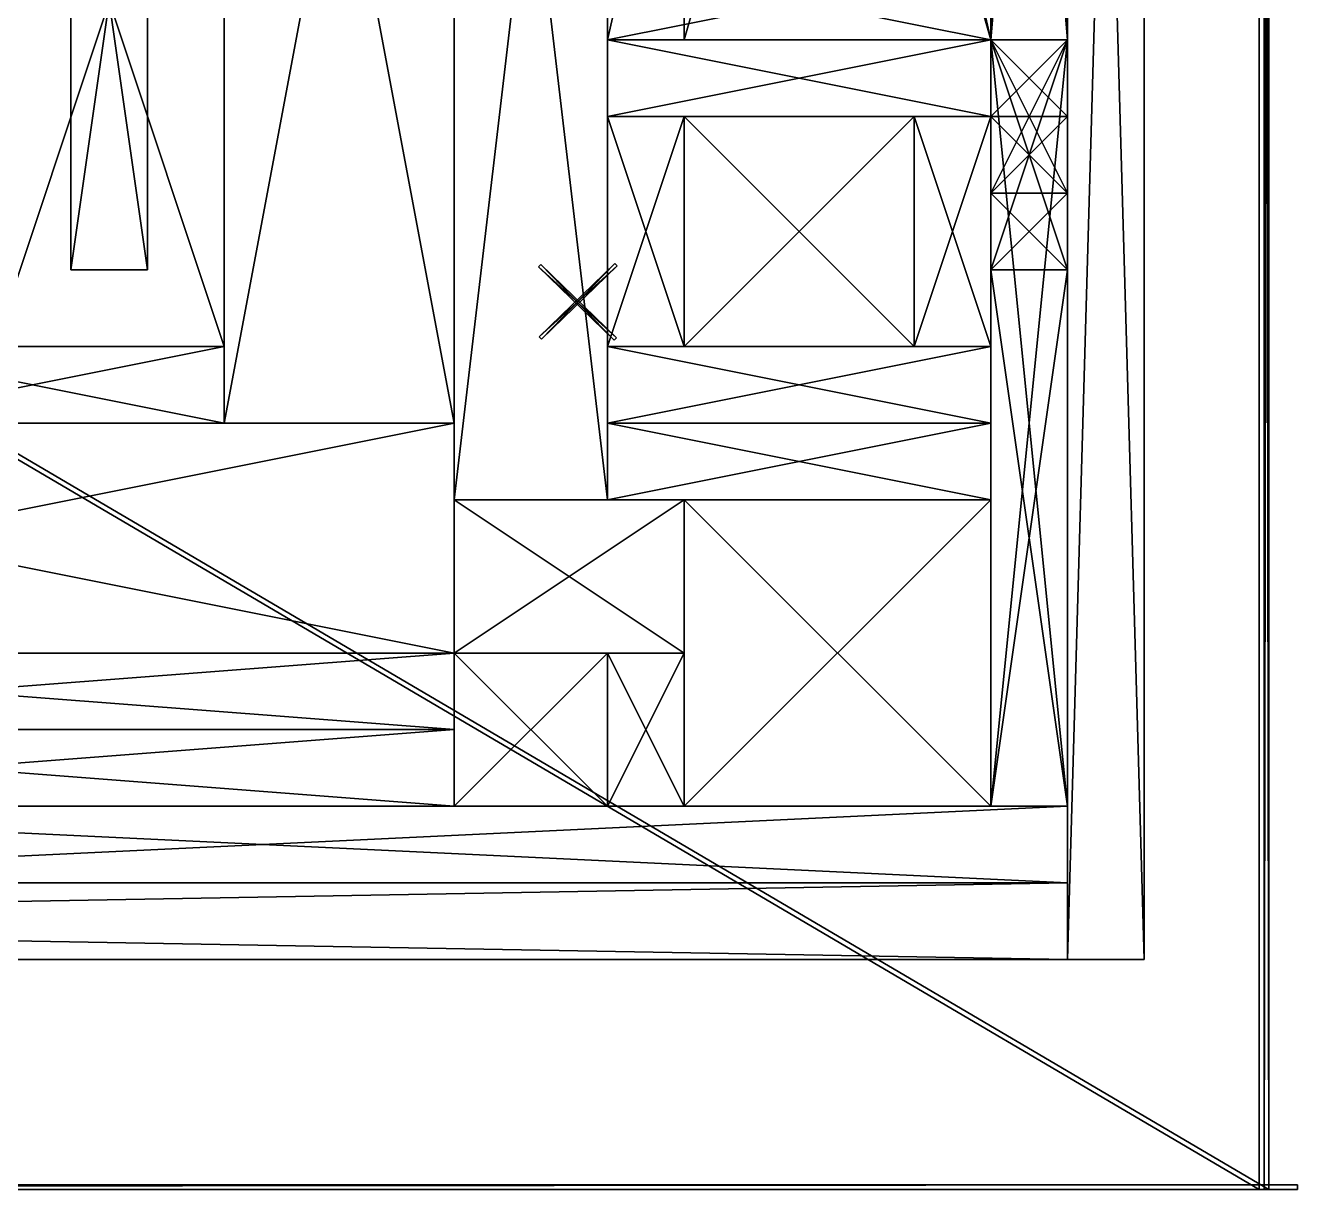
# Model space of a CAD drawing. Extents: x -1088 to 1104, y -640 to 640.
# Drawn here: x 573 to 1104, y -640 to -154 of the extents above; entities that cross this region are included whole.
import ezdxf

# ---------------------------------------------------------------- set-up
doc = ezdxf.new("R2010")
doc.units = 0

msp = doc.modelspace()

# ---------------------------------------------------------------- meshes
at = {"layer": 'OBJECT1032', "color": 50}
mesh = msp.add_polyface(dxfattribs=at)
corners = [(272, -320, 48), (752, -320, 48), (752, -416, 48), (272, -416, 48), (272, -416, 16), (752, -416, 16), (752, -320, 16), (272, -320, 16)]
mesh.append_faces([[corners[k] for k in face] for face in [(1, 3, 0), (5, 7, 4), (3, 7, 0), (5, 1, 6), (0, 6, 1), (4, 2, 5)]], dxfattribs={"vtx0": -1})
mesh.append_faces([[corners[k] for k in face] for face in [(1, 2, 3), (5, 6, 7), (3, 4, 7), (5, 2, 1), (0, 7, 6), (4, 3, 2)]], dxfattribs={"vtx2": -1})
at = {"layer": 'OBJECT1033', "color": 50}
mesh = msp.add_polyface(dxfattribs=at)
corners = [(752, -352, 48), (848, -352, 48), (848, -416, 48), (752, -416, 48), (752, -416, 16), (848, -416, 16), (848, -352, 16), (752, -352, 16)]
mesh.append_faces([[corners[k] for k in face] for face in [(1, 3, 0), (5, 7, 4), (3, 7, 0), (5, 1, 6), (0, 6, 1), (4, 2, 5)]], dxfattribs={"vtx0": -1})
mesh.append_faces([[corners[k] for k in face] for face in [(1, 2, 3), (5, 6, 7), (3, 4, 7), (5, 2, 1), (0, 7, 6), (4, 3, 2)]], dxfattribs={"vtx2": -1})
at = {"layer": 'OBJECT1034', "color": 50}
mesh = msp.add_polyface(dxfattribs=at)
corners = [(656, 192, 48), (752, 192, 48), (752, -320, 48), (656, -320, 48), (656, -320, 16), (752, -320, 16), (752, 192, 16), (656, 192, 16)]
mesh.append_faces([[corners[k] for k in face] for face in [(1, 3, 0), (5, 7, 4), (3, 7, 0), (5, 1, 6), (0, 6, 1), (4, 2, 5)]], dxfattribs={"vtx0": -1})
mesh.append_faces([[corners[k] for k in face] for face in [(1, 2, 3), (5, 6, 7), (3, 4, 7), (5, 2, 1), (0, 7, 6), (4, 3, 2)]], dxfattribs={"vtx2": -1})
at = {"layer": 'OBJECT1048', "color": 50}
mesh = msp.add_polyface(dxfattribs=at)
corners = [(496, -288, 64), (656, -288, 64), (656, -320, 64), (496, -320, 64), (496, -320, 48), (656, -320, 48), (656, -288, 48), (496, -288, 48)]
mesh.append_faces([[corners[k] for k in face] for face in [(1, 3, 0), (5, 7, 4), (3, 7, 0), (5, 1, 6), (0, 6, 1), (4, 2, 5)]], dxfattribs={"vtx0": -1})
mesh.append_faces([[corners[k] for k in face] for face in [(1, 2, 3), (5, 6, 7), (3, 4, 7), (5, 2, 1), (0, 7, 6), (4, 3, 2)]], dxfattribs={"vtx2": -1})
at = {"layer": 'OBJECT1050', "color": 50}
mesh = msp.add_polyface(dxfattribs=at)
corners = [(336, -416, 64), (752, -416, 64), (752, -448, 64), (336, -448, 64), (336, -448, 48), (752, -448, 48), (752, -416, 48), (336, -416, 48)]
mesh.append_faces([[corners[k] for k in face] for face in [(1, 3, 0), (5, 7, 4), (3, 7, 0), (5, 1, 6), (0, 6, 1), (4, 2, 5)]], dxfattribs={"vtx0": -1})
mesh.append_faces([[corners[k] for k in face] for face in [(1, 2, 3), (5, 6, 7), (3, 4, 7), (5, 2, 1), (0, 7, 6), (4, 3, 2)]], dxfattribs={"vtx2": -1})
at = {"layer": 'OBJECT1058', "color": 50}
mesh = msp.add_polyface(dxfattribs=at)
corners = [(976, -160, 112), (1008, -160, 112), (1008, -480, 112), (976, -480, 112), (976, -480, 48), (1008, -480, 48), (1008, -160, 48), (976, -160, 48)]
mesh.append_faces([[corners[k] for k in face] for face in [(1, 3, 0), (5, 7, 4), (3, 7, 0), (5, 1, 6), (0, 6, 1), (4, 2, 5)]], dxfattribs={"vtx0": -1})
mesh.append_faces([[corners[k] for k in face] for face in [(1, 2, 3), (5, 6, 7), (3, 4, 7), (5, 2, 1), (0, 7, 6), (4, 3, 2)]], dxfattribs={"vtx2": -1})
at = {"layer": 'OBJECT1059', "color": 50}
mesh = msp.add_polyface(dxfattribs=at)
corners = [(1008, -256, 144), (976, -256, 144), (976, -160, 144), (1008, -160, 144), (1008, -160, 112), (976, -160, 112), (976, -256, 112), (1008, -256, 112)]
mesh.append_faces([[corners[k] for k in face] for face in [(1, 3, 0), (5, 7, 4), (3, 7, 0), (5, 1, 6), (0, 6, 1), (4, 2, 5)]], dxfattribs={"vtx0": -1})
mesh.append_faces([[corners[k] for k in face] for face in [(1, 2, 3), (5, 6, 7), (3, 4, 7), (5, 2, 1), (0, 7, 6), (4, 3, 2)]], dxfattribs={"vtx2": -1})
at = {"layer": 'OBJECT1060', "color": 50}
mesh = msp.add_polyface(dxfattribs=at)
corners = [(816, -416, 112), (848, -416, 112), (848, -480, 112), (816, -480, 112), (816, -480, 48), (848, -480, 48), (848, -416, 48), (816, -416, 48)]
mesh.append_faces([[corners[k] for k in face] for face in [(1, 3, 0), (5, 7, 4), (3, 7, 0), (5, 1, 6), (0, 6, 1), (4, 2, 5)]], dxfattribs={"vtx0": -1})
mesh.append_faces([[corners[k] for k in face] for face in [(1, 2, 3), (5, 6, 7), (3, 4, 7), (5, 2, 1), (0, 7, 6), (4, 3, 2)]], dxfattribs={"vtx2": -1})
at = {"layer": 'OBJECT1061', "color": 50}
mesh = msp.add_polyface(dxfattribs=at)
corners = [(816, -480, 128), (816, -416, 128), (848, -416, 128), (848, -480, 128), (848, -480, 112), (848, -416, 112), (816, -416, 112), (816, -480, 112)]
mesh.append_faces([[corners[k] for k in face] for face in [(1, 3, 0), (5, 7, 4), (3, 7, 0), (5, 1, 6), (0, 6, 1), (4, 2, 5)]], dxfattribs={"vtx0": -1})
mesh.append_faces([[corners[k] for k in face] for face in [(1, 2, 3), (5, 6, 7), (3, 4, 7), (5, 2, 1), (0, 7, 6), (4, 3, 2)]], dxfattribs={"vtx2": -1})
at = {"layer": 'OBJECT1062', "color": 50}
mesh = msp.add_polyface(dxfattribs=at)
corners = [(816, -320, 112), (976, -320, 112), (976, -352, 112), (816, -352, 112), (816, -352, 48), (976, -352, 48), (976, -320, 48), (816, -320, 48)]
mesh.append_faces([[corners[k] for k in face] for face in [(1, 3, 0), (5, 7, 4), (3, 7, 0), (5, 1, 6), (0, 6, 1), (4, 2, 5)]], dxfattribs={"vtx0": -1})
mesh.append_faces([[corners[k] for k in face] for face in [(1, 2, 3), (5, 6, 7), (3, 4, 7), (5, 2, 1), (0, 7, 6), (4, 3, 2)]], dxfattribs={"vtx2": -1})
at = {"layer": 'OBJECT1063', "color": 50}
mesh = msp.add_polyface(dxfattribs=at)
corners = [(816, -352, 128), (816, -320, 128), (976, -320, 128), (976, -352, 128), (976, -352, 112), (976, -320, 112), (816, -320, 112), (816, -352, 112)]
mesh.append_faces([[corners[k] for k in face] for face in [(1, 3, 0), (5, 7, 4), (3, 7, 0), (5, 1, 6), (0, 6, 1), (4, 2, 5)]], dxfattribs={"vtx0": -1})
mesh.append_faces([[corners[k] for k in face] for face in [(1, 2, 3), (5, 6, 7), (3, 4, 7), (5, 2, 1), (0, 7, 6), (4, 3, 2)]], dxfattribs={"vtx2": -1})
at = {"layer": 'OBJECT1180', "color": 50}
mesh = msp.add_polyface(dxfattribs=at)
corners = [(816, -160, 48), (976, -160, 48), (976, -192, 48), (816, -192, 48), (816, -192, 40), (976, -192, 40), (976, -160, 40), (816, -160, 40)]
mesh.append_faces([[corners[k] for k in face] for face in [(1, 3, 0), (5, 7, 4), (3, 7, 0), (5, 1, 6), (0, 6, 1), (4, 2, 5)]], dxfattribs={"vtx0": -1})
mesh.append_faces([[corners[k] for k in face] for face in [(1, 2, 3), (5, 6, 7), (3, 4, 7), (5, 2, 1), (0, 7, 6), (4, 3, 2)]], dxfattribs={"vtx2": -1})
at = {"layer": 'OBJECT1181', "color": 50}
mesh = msp.add_polyface(dxfattribs=at)
corners = [(976, -160, 16), (816, -160, 16), (816, -192, 16), (976, -192, 16), (976, -192, 40), (816, -192, 40), (816, -160, 40), (976, -160, 40)]
mesh.append_faces([[corners[k] for k in face] for face in [(1, 3, 0), (5, 7, 4), (3, 7, 0), (5, 1, 6), (0, 6, 1), (4, 2, 5)]], dxfattribs={"vtx0": -1})
mesh.append_faces([[corners[k] for k in face] for face in [(1, 2, 3), (5, 6, 7), (3, 4, 7), (5, 2, 1), (0, 7, 6), (4, 3, 2)]], dxfattribs={"vtx2": -1})
at = {"layer": 'OBJECT1182', "color": 50}
mesh = msp.add_polyface(dxfattribs=at)
corners = [(816, -288, 48), (976, -288, 48), (976, -320, 48), (816, -320, 48), (816, -320, 40), (976, -320, 40), (976, -288, 40), (816, -288, 40)]
mesh.append_faces([[corners[k] for k in face] for face in [(1, 3, 0), (5, 7, 4), (3, 7, 0), (5, 1, 6), (0, 6, 1), (4, 2, 5)]], dxfattribs={"vtx0": -1})
mesh.append_faces([[corners[k] for k in face] for face in [(1, 2, 3), (5, 6, 7), (3, 4, 7), (5, 2, 1), (0, 7, 6), (4, 3, 2)]], dxfattribs={"vtx2": -1})
at = {"layer": 'OBJECT1183', "color": 50}
mesh = msp.add_polyface(dxfattribs=at)
corners = [(976, -192, 16), (944, -192, 16), (944, -288, 16), (976, -288, 16), (976, -288, 40), (944, -288, 40), (944, -192, 40), (976, -192, 40)]
mesh.append_faces([[corners[k] for k in face] for face in [(1, 3, 0), (5, 7, 4), (3, 7, 0), (5, 1, 6), (0, 6, 1), (4, 2, 5)]], dxfattribs={"vtx0": -1})
mesh.append_faces([[corners[k] for k in face] for face in [(1, 2, 3), (5, 6, 7), (3, 4, 7), (5, 2, 1), (0, 7, 6), (4, 3, 2)]], dxfattribs={"vtx2": -1})
at = {"layer": 'OBJECT1184', "color": 50}
mesh = msp.add_polyface(dxfattribs=at)
corners = [(944, -192, 48), (976, -192, 48), (976, -288, 48), (944, -288, 48), (944, -288, 40), (976, -288, 40), (976, -192, 40), (944, -192, 40)]
mesh.append_faces([[corners[k] for k in face] for face in [(1, 3, 0), (5, 7, 4), (3, 7, 0), (5, 1, 6), (0, 6, 1), (4, 2, 5)]], dxfattribs={"vtx0": -1})
mesh.append_faces([[corners[k] for k in face] for face in [(1, 2, 3), (5, 6, 7), (3, 4, 7), (5, 2, 1), (0, 7, 6), (4, 3, 2)]], dxfattribs={"vtx2": -1})
at = {"layer": 'OBJECT1185', "color": 50}
mesh = msp.add_polyface(dxfattribs=at)
corners = [(976, -288, 16), (816, -288, 16), (816, -320, 16), (976, -320, 16), (976, -320, 40), (816, -320, 40), (816, -288, 40), (976, -288, 40)]
mesh.append_faces([[corners[k] for k in face] for face in [(1, 3, 0), (5, 7, 4), (3, 7, 0), (5, 1, 6), (0, 6, 1), (4, 2, 5)]], dxfattribs={"vtx0": -1})
mesh.append_faces([[corners[k] for k in face] for face in [(1, 2, 3), (5, 6, 7), (3, 4, 7), (5, 2, 1), (0, 7, 6), (4, 3, 2)]], dxfattribs={"vtx2": -1})
at = {"layer": 'OBJECT1186', "color": 50}
mesh = msp.add_polyface(dxfattribs=at)
corners = [(816, -192, 48), (848, -192, 48), (848, -288, 48), (816, -288, 48), (816, -288, 40), (848, -288, 40), (848, -192, 40), (816, -192, 40)]
mesh.append_faces([[corners[k] for k in face] for face in [(1, 3, 0), (5, 7, 4), (3, 7, 0), (5, 1, 6), (0, 6, 1), (4, 2, 5)]], dxfattribs={"vtx0": -1})
mesh.append_faces([[corners[k] for k in face] for face in [(1, 2, 3), (5, 6, 7), (3, 4, 7), (5, 2, 1), (0, 7, 6), (4, 3, 2)]], dxfattribs={"vtx2": -1})
at = {"layer": 'OBJECT1187', "color": 50}
mesh = msp.add_polyface(dxfattribs=at)
corners = [(848, -192, 16), (816, -192, 16), (816, -288, 16), (848, -288, 16), (848, -288, 40), (816, -288, 40), (816, -192, 40), (848, -192, 40)]
mesh.append_faces([[corners[k] for k in face] for face in [(1, 3, 0), (5, 7, 4), (3, 7, 0), (5, 1, 6), (0, 6, 1), (4, 2, 5)]], dxfattribs={"vtx0": -1})
mesh.append_faces([[corners[k] for k in face] for face in [(1, 2, 3), (5, 6, 7), (3, 4, 7), (5, 2, 1), (0, 7, 6), (4, 3, 2)]], dxfattribs={"vtx2": -1})
at = {"layer": 'OBJECT1188', "color": 50}
mesh = msp.add_polyface(dxfattribs=at)
corners = [(848, -192, 32), (944, -192, 32), (944, -288, 32), (848, -288, 32), (848, -288, 16), (944, -288, 16), (944, -192, 16), (848, -192, 16)]
mesh.append_faces([[corners[k] for k in face] for face in [(1, 3, 0), (5, 7, 4), (3, 7, 0), (5, 1, 6), (0, 6, 1), (4, 2, 5)]], dxfattribs={"vtx0": -1})
mesh.append_faces([[corners[k] for k in face] for face in [(1, 2, 3), (5, 6, 7), (3, 4, 7), (5, 2, 1), (0, 7, 6), (4, 3, 2)]], dxfattribs={"vtx2": -1})
at = {"layer": 'OBJECT1189', "color": 50}
mesh = msp.add_polyface(dxfattribs=at)
corners = [(848, -192, 16), (944, -192, 16), (944, -288, 16), (848, -288, 16), (848, -288, -16), (944, -288, -16), (944, -192, -16), (848, -192, -16)]
mesh.append_faces([[corners[k] for k in face] for face in [(1, 3, 0), (5, 7, 4), (3, 7, 0), (5, 1, 6), (0, 6, 1), (4, 2, 5)]], dxfattribs={"vtx0": -1})
mesh.append_faces([[corners[k] for k in face] for face in [(1, 2, 3), (5, 6, 7), (3, 4, 7), (5, 2, 1), (0, 7, 6), (4, 3, 2)]], dxfattribs={"vtx2": -1})
at = {"layer": 'OBJECT1204', "color": 50}
mesh = msp.add_polyface(dxfattribs=at)
corners = [(560, 0, 48), (656, 0, 48), (656, -288, 48), (560, -288, 48), (560, -288, 16), (656, -288, 16), (656, 0, 16), (560, 0, 16)]
mesh.append_faces([[corners[k] for k in face] for face in [(1, 3, 0), (5, 7, 4), (3, 7, 0), (5, 1, 6), (0, 6, 1), (4, 2, 5)]], dxfattribs={"vtx0": -1})
mesh.append_faces([[corners[k] for k in face] for face in [(1, 2, 3), (5, 6, 7), (3, 4, 7), (5, 2, 1), (0, 7, 6), (4, 3, 2)]], dxfattribs={"vtx2": -1})
at = {"layer": 'OBJECT1211', "color": 50}
mesh = msp.add_polyface(dxfattribs=at)
corners = [(752, 192, 48), (816, 192, 48), (816, -352, 48), (752, -352, 48), (752, -352, 16), (816, -352, 16), (816, 192, 16), (752, 192, 16)]
mesh.append_faces([[corners[k] for k in face] for face in [(1, 3, 0), (5, 7, 4), (3, 7, 0), (5, 1, 6), (0, 6, 1), (4, 2, 5)]], dxfattribs={"vtx0": -1})
mesh.append_faces([[corners[k] for k in face] for face in [(1, 2, 3), (5, 6, 7), (3, 4, 7), (5, 2, 1), (0, 7, 6), (4, 3, 2)]], dxfattribs={"vtx2": -1})
at = {"layer": 'OBJECT1212', "color": 50}
mesh = msp.add_polyface(dxfattribs=at)
corners = [(752, -416, 48), (816, -416, 48), (816, -480, 48), (752, -480, 48), (752, -480, 16), (816, -480, 16), (816, -416, 16), (752, -416, 16)]
mesh.append_faces([[corners[k] for k in face] for face in [(1, 3, 0), (5, 7, 4), (3, 7, 0), (5, 1, 6), (0, 6, 1), (4, 2, 5)]], dxfattribs={"vtx0": -1})
mesh.append_faces([[corners[k] for k in face] for face in [(1, 2, 3), (5, 6, 7), (3, 4, 7), (5, 2, 1), (0, 7, 6), (4, 3, 2)]], dxfattribs={"vtx2": -1})
at = {"layer": 'OBJECT1213', "color": 50}
mesh = msp.add_polyface(dxfattribs=at)
corners = [(848, -352, 48), (976, -352, 48), (976, -480, 48), (848, -480, 48), (848, -480, 16), (976, -480, 16), (976, -352, 16), (848, -352, 16)]
mesh.append_faces([[corners[k] for k in face] for face in [(1, 3, 0), (5, 7, 4), (3, 7, 0), (5, 1, 6), (0, 6, 1), (4, 2, 5)]], dxfattribs={"vtx0": -1})
mesh.append_faces([[corners[k] for k in face] for face in [(1, 2, 3), (5, 6, 7), (3, 4, 7), (5, 2, 1), (0, 7, 6), (4, 3, 2)]], dxfattribs={"vtx2": -1})
at = {"layer": 'OBJECT1214', "color": 50}
mesh = msp.add_polyface(dxfattribs=at)
corners = [(336, -448, 48), (752, -448, 48), (752, -480, 48), (336, -480, 48), (336, -480, 16), (752, -480, 16), (752, -448, 16), (336, -448, 16)]
mesh.append_faces([[corners[k] for k in face] for face in [(1, 3, 0), (5, 7, 4), (3, 7, 0), (5, 1, 6), (0, 6, 1), (4, 2, 5)]], dxfattribs={"vtx0": -1})
mesh.append_faces([[corners[k] for k in face] for face in [(1, 2, 3), (5, 6, 7), (3, 4, 7), (5, 2, 1), (0, 7, 6), (4, 3, 2)]], dxfattribs={"vtx2": -1})
at = {"layer": 'OBJECT1215', "color": 50}
mesh = msp.add_polyface(dxfattribs=at)
corners = [(592, -32, 160), (624, -32, 160), (624, -256, 160), (592, -256, 160), (592, -256, 48), (624, -256, 48), (624, -32, 48), (592, -32, 48)]
mesh.append_faces([[corners[k] for k in face] for face in [(1, 3, 0), (5, 7, 4), (3, 7, 0), (5, 1, 6), (0, 6, 1), (4, 2, 5)]], dxfattribs={"vtx0": -1})
mesh.append_faces([[corners[k] for k in face] for face in [(1, 2, 3), (5, 6, 7), (3, 4, 7), (5, 2, 1), (0, 7, 6), (4, 3, 2)]], dxfattribs={"vtx2": -1})
at = {"layer": 'OBJECT183', "color": 50}
mesh = msp.add_polyface(dxfattribs=at)
corners = [(848, 288, 160), (976, 288, 160), (976, -160, 160), (848, -160, 160), (848, -160, 48), (976, -160, 48), (976, 288, 48), (848, 288, 48)]
mesh.append_faces([[corners[k] for k in face] for face in [(1, 3, 0), (5, 7, 4), (3, 7, 0), (5, 1, 6), (0, 6, 1), (4, 2, 5)]], dxfattribs={"vtx0": -1})
mesh.append_faces([[corners[k] for k in face] for face in [(1, 2, 3), (5, 6, 7), (3, 4, 7), (5, 2, 1), (0, 7, 6), (4, 3, 2)]], dxfattribs={"vtx2": -1})
at = {"layer": 'OBJECT197', "color": 50}
mesh = msp.add_polyface(dxfattribs=at)
corners = [(-1084, -640, 832), (-1084, 640, 832), (1092, 640, 832), (1092, -640, 832), (-1084, 640, 830), (-1084, -640, 830), (1092, -640, 830), (1092, 640, 830)]
mesh.append_faces([[corners[k] for k in face] for face in [(1, 3, 0), (1, 5, 4), (3, 7, 6), (2, 4, 7), (0, 6, 5), (5, 7, 4)]], dxfattribs={"vtx0": -1})
mesh.append_faces([[corners[k] for k in face] for face in [(1, 2, 3), (1, 0, 5), (3, 2, 7), (2, 1, 4), (0, 3, 6), (5, 6, 7)]], dxfattribs={"vtx2": -1})
at = {"layer": 'OBJECT198', "color": 50}
mesh = msp.add_polyface(dxfattribs=at)
corners = [(1104, -640, -124), (-1068, -640, -124), (-1068, -640, 832), (1104, -640, 832), (-1068, -638, 832), (1104, -638, 832), (-1068, -638, -124), (1104, -638, -124)]
mesh.append_faces([[corners[k] for k in face] for face in [(1, 3, 0), (2, 5, 3), (1, 7, 6), (1, 4, 2), (0, 5, 7), (7, 4, 6)]], dxfattribs={"vtx0": -1})
mesh.append_faces([[corners[k] for k in face] for face in [(1, 2, 3), (2, 4, 5), (1, 0, 7), (1, 6, 4), (0, 3, 5), (7, 5, 4)]], dxfattribs={"vtx2": -1})
at = {"layer": 'OBJECT199', "color": 50}
mesh = msp.add_polyface(dxfattribs=at)
corners = [(1092, 640, 830), (1092, 640, -126), (1092, -640, -126), (1092, -640, 830), (1090, 640, -126), (1090, 640, 830), (1090, -640, -126), (1090, -640, 830)]
mesh.append_faces([[corners[k] for k in face] for face in [(1, 3, 0), (1, 5, 4), (2, 7, 3), (0, 7, 5), (2, 4, 6), (6, 5, 7)]], dxfattribs={"vtx0": -1})
mesh.append_faces([[corners[k] for k in face] for face in [(1, 2, 3), (1, 0, 5), (2, 6, 7), (0, 3, 7), (2, 1, 4), (6, 4, 5)]], dxfattribs={"vtx2": -1})
at = {"layer": 'OBJECT203', "color": 50}
mesh = msp.add_polyface(dxfattribs=at)
corners = [(-1088, 640, -128), (-1088, -640, -128), (1088, -640, -128), (1088, 640, -128), (-1088, -640, -126), (-1088, 640, -126), (1088, 640, -126), (1088, -640, -126)]
mesh.append_faces([[corners[k] for k in face] for face in [(1, 3, 0), (1, 5, 4), (3, 7, 6), (0, 6, 5), (2, 4, 7), (5, 7, 4)]], dxfattribs={"vtx0": -1})
mesh.append_faces([[corners[k] for k in face] for face in [(1, 2, 3), (1, 0, 5), (3, 2, 7), (0, 3, 6), (2, 1, 4), (5, 6, 7)]], dxfattribs={"vtx2": -1})
at = {"layer": 'OBJECT279', "color": 50}
mesh = msp.add_polyface(dxfattribs=at)
corners = [(787.236023, -254.796005, 75.975304), (788.221985, -253.839996, 75.975304), (819.767029, -284.43399, 75.975304), (818.781006, -285.390015, 75.975304), (818.781006, -285.390015, 48), (819.767029, -284.43399, 48), (788.221985, -253.839996, 48), (787.236023, -254.796005, 48)]
mesh.append_faces([[corners[k] for k in face] for face in [(1, 3, 0), (5, 7, 4), (3, 7, 0), (5, 1, 6), (0, 6, 1), (4, 2, 5)]], dxfattribs={"vtx0": -1})
mesh.append_faces([[corners[k] for k in face] for face in [(1, 2, 3), (5, 6, 7), (3, 4, 7), (5, 2, 1), (0, 7, 6), (4, 3, 2)]], dxfattribs={"vtx2": -1})
at = {"layer": 'OBJECT280', "color": 50}
mesh = msp.add_polyface(dxfattribs=at)
corners = [(819.013977, -253.389999, 75.975304), (820, -254.345993, 75.975304), (788.455017, -284.940002, 75.975304), (787.468994, -283.984009, 75.975304), (787.468994, -283.984009, 48), (788.455017, -284.940002, 48), (820, -254.345993, 48), (819.013977, -253.389999, 48)]
mesh.append_faces([[corners[k] for k in face] for face in [(1, 3, 0), (5, 7, 4), (3, 7, 0), (5, 1, 6), (0, 6, 1), (4, 2, 5)]], dxfattribs={"vtx0": -1})
mesh.append_faces([[corners[k] for k in face] for face in [(1, 2, 3), (5, 6, 7), (3, 4, 7), (5, 2, 1), (0, 7, 6), (4, 3, 2)]], dxfattribs={"vtx2": -1})
at = {"layer": 'OBJECT377', "color": 50}
mesh = msp.add_polyface(dxfattribs=at)
corners = [(336, -512, 128), (336, -480, 128), (1008, -480, 128), (1008, -512, 128), (1008, -512, 112), (1008, -480, 112), (336, -480, 112), (336, -512, 112)]
mesh.append_faces([[corners[k] for k in face] for face in [(1, 3, 0), (5, 7, 4), (3, 7, 0), (5, 1, 6), (0, 6, 1), (4, 2, 5)]], dxfattribs={"vtx0": -1})
mesh.append_faces([[corners[k] for k in face] for face in [(1, 2, 3), (5, 6, 7), (3, 4, 7), (5, 2, 1), (0, 7, 6), (4, 3, 2)]], dxfattribs={"vtx2": -1})
at = {"layer": 'OBJECT378', "color": 50}
mesh = msp.add_polyface(dxfattribs=at)
corners = [(336, -480, 112), (1008, -480, 112), (1008, -512, 112), (336, -512, 112), (336, -512, 48), (1008, -512, 48), (1008, -480, 48), (336, -480, 48)]
mesh.append_faces([[corners[k] for k in face] for face in [(1, 3, 0), (5, 7, 4), (3, 7, 0), (5, 1, 6), (0, 6, 1), (4, 2, 5)]], dxfattribs={"vtx0": -1})
mesh.append_faces([[corners[k] for k in face] for face in [(1, 2, 3), (5, 6, 7), (3, 4, 7), (5, 2, 1), (0, 7, 6), (4, 3, 2)]], dxfattribs={"vtx2": -1})
at = {"layer": 'OBJECT605', "color": 50}
mesh = msp.add_polyface(dxfattribs=at)
corners = [(976, -160, 176), (816, -160, 176), (816, -128, 176), (976, -128, 176), (976, -128, 48), (816, -128, 48), (816, -160, 48), (976, -160, 48)]
mesh.append_faces([[corners[k] for k in face] for face in [(1, 3, 0), (5, 7, 4), (3, 7, 0), (5, 1, 6), (0, 6, 1), (4, 2, 5)]], dxfattribs={"vtx0": -1})
mesh.append_faces([[corners[k] for k in face] for face in [(1, 2, 3), (5, 6, 7), (3, 4, 7), (5, 2, 1), (0, 7, 6), (4, 3, 2)]], dxfattribs={"vtx2": -1})
at = {"layer": 'OBJECT675', "color": 50}
mesh = msp.add_polyface(dxfattribs=at)
corners = [(-800, -512, 720), (1008, -512, 720), (1008, -544, 720), (-800, -544, 720), (-800, -544, 16), (1008, -544, 16), (1008, -512, 16), (-800, -512, 16)]
mesh.append_faces([[corners[k] for k in face] for face in [(1, 3, 0), (5, 7, 4), (3, 7, 0), (5, 1, 6), (0, 6, 1), (4, 2, 5)]], dxfattribs={"vtx0": -1})
mesh.append_faces([[corners[k] for k in face] for face in [(1, 2, 3), (5, 6, 7), (3, 4, 7), (5, 2, 1), (0, 7, 6), (4, 3, 2)]], dxfattribs={"vtx2": -1})
at = {"layer": 'OBJECT717', "color": 50}
mesh = msp.add_polyface(dxfattribs=at)
corners = [(1008, -256, 128), (1008, -480, 128), (976, -480, 128), (976, -256, 128), (976, -256, 112), (976, -480, 112), (1008, -480, 112), (1008, -256, 112)]
mesh.append_faces([[corners[k] for k in face] for face in [(1, 3, 0), (5, 7, 4), (3, 7, 0), (5, 1, 6), (0, 6, 1), (4, 2, 5)]], dxfattribs={"vtx0": -1})
mesh.append_faces([[corners[k] for k in face] for face in [(1, 2, 3), (5, 6, 7), (3, 4, 7), (5, 2, 1), (0, 7, 6), (4, 3, 2)]], dxfattribs={"vtx2": -1})
at = {"layer": 'OBJECT720', "color": 50}
mesh = msp.add_polyface(dxfattribs=at)
corners = [(1008, -192, 208), (976, -192, 208), (976, -160, 208), (1008, -160, 208), (1008, -160, 176), (976, -160, 176), (976, -192, 176), (1008, -192, 176)]
mesh.append_faces([[corners[k] for k in face] for face in [(1, 3, 0), (5, 7, 4), (3, 7, 0), (5, 1, 6), (0, 6, 1), (4, 2, 5)]], dxfattribs={"vtx0": -1})
mesh.append_faces([[corners[k] for k in face] for face in [(1, 2, 3), (5, 6, 7), (3, 4, 7), (5, 2, 1), (0, 7, 6), (4, 3, 2)]], dxfattribs={"vtx2": -1})
at = {"layer": 'OBJECT721', "color": 50}
mesh = msp.add_polyface(dxfattribs=at)
corners = [(1008, -224, 176), (976, -224, 176), (976, -160, 176), (1008, -160, 176), (1008, -160, 144), (976, -160, 144), (976, -224, 144), (1008, -224, 144)]
mesh.append_faces([[corners[k] for k in face] for face in [(1, 3, 0), (5, 7, 4), (3, 7, 0), (5, 1, 6), (0, 6, 1), (4, 2, 5)]], dxfattribs={"vtx0": -1})
mesh.append_faces([[corners[k] for k in face] for face in [(1, 2, 3), (5, 6, 7), (3, 4, 7), (5, 2, 1), (0, 7, 6), (4, 3, 2)]], dxfattribs={"vtx2": -1})
at = {"layer": 'OBJECT722', "color": 50}
mesh = msp.add_polyface(dxfattribs=at)
corners = [(1008, -224, 160), (1008, -256, 160), (976, -256, 160), (976, -224, 160), (976, -224, 144), (976, -256, 144), (1008, -256, 144), (1008, -224, 144)]
mesh.append_faces([[corners[k] for k in face] for face in [(1, 3, 0), (5, 7, 4), (3, 7, 0), (5, 1, 6), (0, 6, 1), (4, 2, 5)]], dxfattribs={"vtx0": -1})
mesh.append_faces([[corners[k] for k in face] for face in [(1, 2, 3), (5, 6, 7), (3, 4, 7), (5, 2, 1), (0, 7, 6), (4, 3, 2)]], dxfattribs={"vtx2": -1})
at = {"layer": 'OBJECT723', "color": 50}
mesh = msp.add_polyface(dxfattribs=at)
corners = [(1008, -192, 192), (1008, -224, 192), (976, -224, 192), (976, -192, 192), (976, -192, 176), (976, -224, 176), (1008, -224, 176), (1008, -192, 176)]
mesh.append_faces([[corners[k] for k in face] for face in [(1, 3, 0), (5, 7, 4), (3, 7, 0), (5, 1, 6), (0, 6, 1), (4, 2, 5)]], dxfattribs={"vtx0": -1})
mesh.append_faces([[corners[k] for k in face] for face in [(1, 2, 3), (5, 6, 7), (3, 4, 7), (5, 2, 1), (0, 7, 6), (4, 3, 2)]], dxfattribs={"vtx2": -1})
at = {"layer": 'OBJECT724', "color": 50}
mesh = msp.add_polyface(dxfattribs=at)
corners = [(1008, -160, 224), (1008, -192, 224), (976, -192, 224), (976, -160, 224), (976, -160, 208), (976, -192, 208), (1008, -192, 208), (1008, -160, 208)]
mesh.append_faces([[corners[k] for k in face] for face in [(1, 3, 0), (5, 7, 4), (3, 7, 0), (5, 1, 6), (0, 6, 1), (4, 2, 5)]], dxfattribs={"vtx0": -1})
mesh.append_faces([[corners[k] for k in face] for face in [(1, 2, 3), (5, 6, 7), (3, 4, 7), (5, 2, 1), (0, 7, 6), (4, 3, 2)]], dxfattribs={"vtx2": -1})
at = {"layer": 'OBJECT725', "color": 50}
mesh = msp.add_polyface(dxfattribs=at)
corners = [(1008, 224, 256), (1008, -160, 256), (976, -160, 256), (976, 224, 256), (976, 224, 240), (976, -160, 240), (1008, -160, 240), (1008, 224, 240)]
mesh.append_faces([[corners[k] for k in face] for face in [(1, 3, 0), (5, 7, 4), (3, 7, 0), (5, 1, 6), (0, 6, 1), (4, 2, 5)]], dxfattribs={"vtx0": -1})
mesh.append_faces([[corners[k] for k in face] for face in [(1, 2, 3), (5, 6, 7), (3, 4, 7), (5, 2, 1), (0, 7, 6), (4, 3, 2)]], dxfattribs={"vtx2": -1})
at = {"layer": 'OBJECT726', "color": 50}
mesh = msp.add_polyface(dxfattribs=at)
corners = [(1008, -160, 240), (976, -160, 240), (976, 320, 240), (1008, 320, 240), (1008, 320, 48), (976, 320, 48), (976, -160, 48), (1008, -160, 48)]
mesh.append_faces([[corners[k] for k in face] for face in [(1, 3, 0), (5, 7, 4), (3, 7, 0), (5, 1, 6), (0, 6, 1), (4, 2, 5)]], dxfattribs={"vtx0": -1})
mesh.append_faces([[corners[k] for k in face] for face in [(1, 2, 3), (5, 6, 7), (3, 4, 7), (5, 2, 1), (0, 7, 6), (4, 3, 2)]], dxfattribs={"vtx2": -1})
at = {"layer": 'OBJECT763', "color": 50}
mesh = msp.add_polyface(dxfattribs=at)
corners = [(976, -160, 48), (816, -160, 48), (816, 544, 48), (976, 544, 48), (976, 544, 16), (816, 544, 16), (816, -160, 16), (976, -160, 16)]
mesh.append_faces([[corners[k] for k in face] for face in [(1, 3, 0), (5, 7, 4), (3, 7, 0), (5, 1, 6), (0, 6, 1), (4, 2, 5)]], dxfattribs={"vtx0": -1})
mesh.append_faces([[corners[k] for k in face] for face in [(1, 2, 3), (5, 6, 7), (3, 4, 7), (5, 2, 1), (0, 7, 6), (4, 3, 2)]], dxfattribs={"vtx2": -1})
at = {"layer": 'OBJECT905', "color": 50}
mesh = msp.add_polyface(dxfattribs=at)
corners = [(624, -32, 176), (624, -256, 176), (592, -256, 176), (592, -32, 176), (592, -32, 160), (592, -256, 160), (624, -256, 160), (624, -32, 160)]
mesh.append_faces([[corners[k] for k in face] for face in [(1, 3, 0), (5, 7, 4), (3, 7, 0), (5, 1, 6), (0, 6, 1), (4, 2, 5)]], dxfattribs={"vtx0": -1})
mesh.append_faces([[corners[k] for k in face] for face in [(1, 2, 3), (5, 6, 7), (3, 4, 7), (5, 2, 1), (0, 7, 6), (4, 3, 2)]], dxfattribs={"vtx2": -1})
at = {"layer": 'OBJECT941', "color": 50}
mesh = msp.add_polyface(dxfattribs=at)
corners = [(1008, -544, 720), (1008, 576, 720), (1040, 576, 720), (1040, -544, 720), (1040, -544, 16), (1040, 576, 16), (1008, 576, 16), (1008, -544, 16)]
mesh.append_faces([[corners[k] for k in face] for face in [(1, 3, 0), (5, 7, 4), (3, 7, 0), (5, 1, 6), (0, 6, 1), (4, 2, 5)]], dxfattribs={"vtx0": -1})
mesh.append_faces([[corners[k] for k in face] for face in [(1, 2, 3), (5, 6, 7), (3, 4, 7), (5, 2, 1), (0, 7, 6), (4, 3, 2)]], dxfattribs={"vtx2": -1})

doc.saveas('drawing.dxf')
